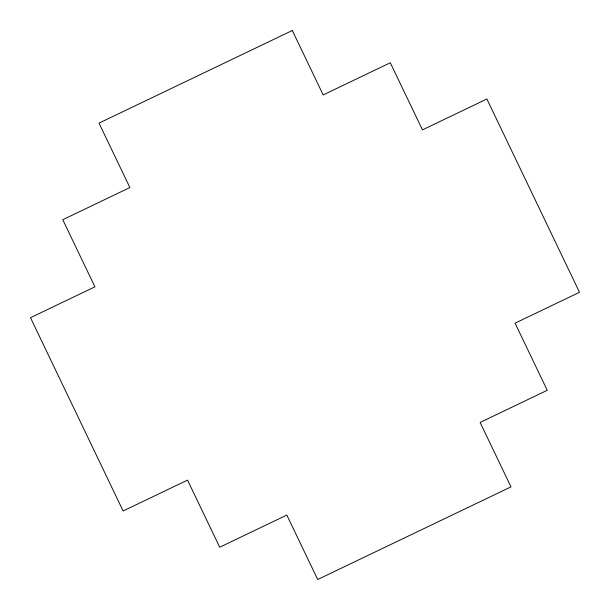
<?xml version="1.0" encoding="UTF-8"?>
<svg xmlns="http://www.w3.org/2000/svg" width="610" height="610" viewBox="0 0 610 610"><rect width="100%" height="100%" fill="white"/><g stroke="black" fill="none" stroke-linecap="round" stroke-linejoin="round"><path stroke-width="0.91" d="M292.304 30.5L99.011 123.121L129.884 187.544L62.769 219.707L94.931 286.822L30.5 317.696L123.121 510.989L187.544 480.116L219.707 547.231L286.822 515.069L317.696 579.5L510.989 486.879L480.116 422.455L547.231 390.293L515.069 323.178L579.5 292.304L486.879 99.011L422.455 129.884L390.293 62.769L323.178 94.931L292.304 30.5"/></g></svg>
